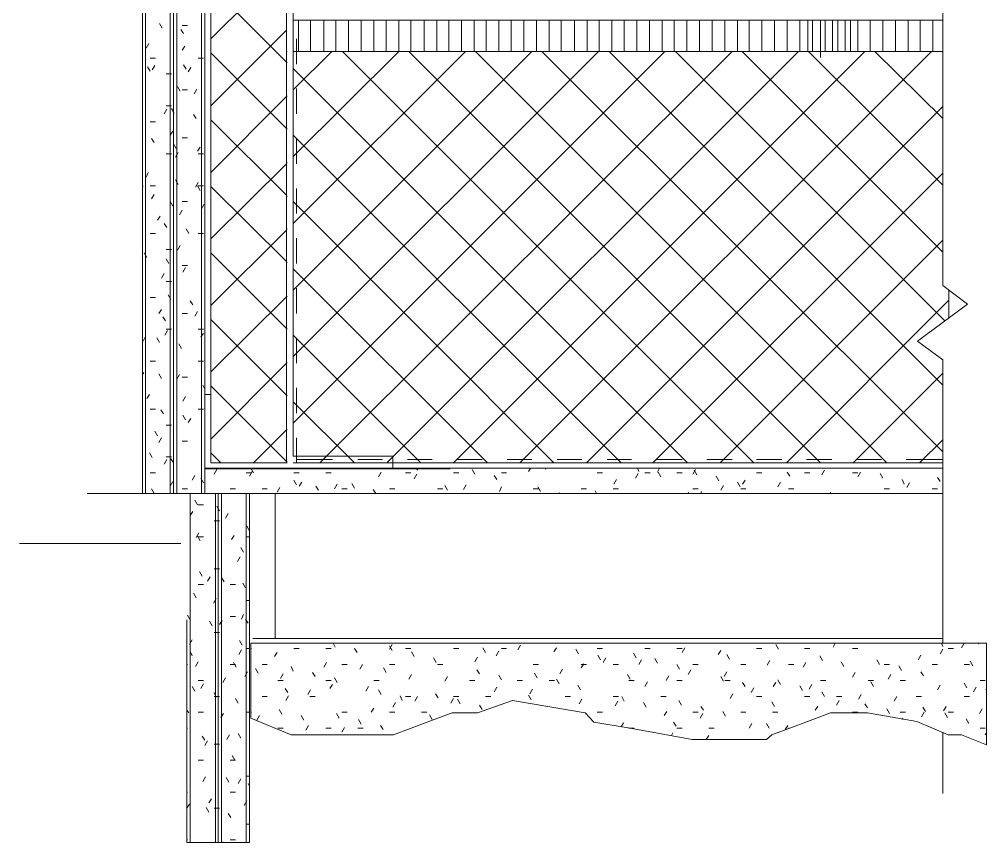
# Model space of a CAD drawing. Header units: inches. Extents: x -293 to 39679, y -468 to 488.
# Drawn here: x 75.97 to 95.82, y 335.2 to 352.09 of the extents above; entities that cross this region are included whole.
import ezdxf

# ---------------------------------------------------------------- set-up
doc = ezdxf.new("R2010")
doc.units = ezdxf.units.IN
doc.header["$MEASUREMENT"] = 0
doc.layers.add('NSE-By_Others', color=252, linetype='Continuous', lineweight=0)

msp = doc.modelspace()

# ---------------------------------------------------------------- linework, layer by layer
at = {"layer": 'NSE-By_Others'}
for points in [[(78.49378, 358.84351), (78.49378, 342.3639)], [(78.56199, 342.3639), (78.56199, 358.84351)], [(79.06674, 342.3639), (79.06674, 358.85716)], [(79.13495, 342.3639), (79.13495, 358.85716)], [(79.13495, 358.85716), (79.13495, 342.3639)], [(79.20316, 342.3639), (79.20316, 358.85716)], [(79.70792, 342.3639), (79.70792, 358.85716)], [(79.77613, 342.3639), (79.77613, 358.85716)], [(79.89891, 358.73438), (79.89891, 342.99144)], [(79.89891, 342.99144), (79.89891, 358.73438)], [(79.89891, 358.73438), (79.89891, 342.99144)], [(81.4541, 342.99144), (81.4541, 358.73438)], [(81.59052, 343.12786), (81.59052, 358.85716)], [(94.91882, 354.7509), (94.91882, 346.63387)], [(79.89891, 351.69507), (81.4541, 353.23663)], [(81.4541, 351.2176), (79.89891, 352.7728)], [(78.90304, 351.91335), (78.84847, 352.00884)], [(79.3123, 351.96791), (79.42144, 351.96791)], [(94.91882, 352.07705), (81.59052, 352.07705)], [(81.59052, 352.07705), (81.59052, 351.3131)], [(81.69966, 351.43587), (81.69966, 352.07705)], [(81.94522, 351.43587), (81.94522, 352.07705)], [(82.21806, 351.43587), (82.21806, 352.07705)], [(82.46362, 351.43587), (82.46362, 352.07705)], [(82.72282, 351.43587), (82.72282, 352.07705)], [(82.98201, 351.43587), (82.98201, 352.07705)], [(83.24121, 351.43587), (83.24121, 352.07705)], [(83.50041, 351.43587), (83.50041, 352.07705)], [(83.75961, 351.43587), (83.75961, 352.07705)], [(84.00517, 351.43587), (84.00517, 352.07705)], [(84.27801, 351.43587), (84.27801, 352.07705)], [(84.53721, 351.43587), (84.53721, 352.07705)], [(84.78277, 351.43587), (84.78277, 352.07705)], [(85.04197, 351.43587), (85.04197, 352.07705)], [(85.30116, 351.43587), (85.30116, 352.07705)], [(85.54672, 351.43587), (85.54672, 352.07705)], [(85.80592, 351.43587), (85.80592, 352.07705)], [(86.06512, 351.43587), (86.06512, 352.07705)], [(86.32432, 351.43587), (86.32432, 352.07705)], [(86.58352, 351.43587), (86.58352, 352.07705)], [(86.84272, 351.43587), (86.84272, 352.07705)], [(87.08828, 351.43587), (87.08828, 352.07705)], [(87.36112, 351.43587), (87.36112, 352.07705)], [(87.62032, 351.43587), (87.62032, 352.07705)], [(87.86587, 351.43587), (87.86587, 352.07705)], [(88.12507, 351.43587), (88.12507, 352.07705)], [(88.38427, 351.43587), (88.38427, 352.07705)], [(88.64347, 351.43587), (88.64347, 352.07705)], [(88.90267, 351.43587), (88.90267, 352.07705)], [(89.16187, 351.43587), (89.16187, 352.07705)], [(89.40743, 351.43587), (89.40743, 352.07705)], [(89.66662, 351.43587), (89.66662, 352.07705)], [(89.92582, 351.43587), (89.92582, 352.07705)], [(90.18502, 351.43587), (90.18502, 352.07705)], [(90.44422, 351.43587), (90.44422, 352.07705)], [(90.70342, 351.43587), (90.70342, 352.07705)], [(90.94898, 351.43587), (90.94898, 352.07705)], [(91.20818, 351.43587), (91.20818, 352.07705)], [(91.46738, 351.43587), (91.46738, 352.07705)], [(91.72658, 351.43587), (91.72658, 352.07705)], [(91.98578, 351.43587), (91.98578, 352.07705)], [(92.14948, 351.43587), (92.14948, 352.07705)], [(92.24497, 351.43587), (92.24497, 352.07705)], [(92.40868, 351.3131), (92.40868, 352.07705)], [(92.50417, 351.43587), (92.50417, 352.07705)], [(92.65424, 351.43587), (92.65424, 352.07705)], [(92.76337, 351.43587), (92.76337, 352.07705)], [(92.91344, 351.43587), (92.91344, 352.07705)], [(93.02257, 351.43587), (93.02257, 352.07705)], [(93.17263, 351.43587), (93.17263, 352.07705)], [(93.43183, 351.43587), (93.43183, 352.07705)], [(93.69103, 351.43587), (93.69103, 352.07705)], [(93.95023, 351.43587), (93.95023, 352.07705)], [(94.20943, 351.43587), (94.20943, 352.07705)], [(94.45499, 351.43587), (94.45499, 352.07705)], [(94.71419, 351.43587), (94.71419, 352.07705)], [(79.33958, 351.80421), (79.28502, 351.88606)], [(79.89891, 350.31723), (81.4541, 351.87242)], [(78.6302, 351.59958), (78.57563, 351.50408)], [(79.36687, 351.54501), (79.3123, 351.46316)], [(81.65873, 351.17668), (81.65873, 351.69507)], [(81.4541, 349.8534), (79.89891, 351.40859)], [(81.46775, 351.43587), (81.4541, 351.43587)], [(81.59052, 350.64463), (82.38176, 351.43587)], [(81.59052, 349.28043), (83.75961, 351.43587)], [(81.59052, 347.90258), (85.12382, 351.43587)], [(81.59052, 346.53837), (86.48802, 351.43587)], [(81.59052, 345.17417), (87.85223, 351.43587)], [(81.59052, 343.80996), (89.21644, 351.43587)], [(94.91882, 351.43587), (81.59052, 351.43587)], [(92.39504, 351.43587), (81.59052, 351.43587)], [(82.13621, 342.99144), (90.59429, 351.43587)], [(91.04447, 342.99144), (82.60004, 351.43587)], [(83.51405, 342.99144), (91.95849, 351.43587)], [(92.40868, 342.99144), (83.96424, 351.43587)], [(84.87826, 342.99144), (93.3227, 351.43587)], [(93.77289, 342.99144), (85.32845, 351.43587)], [(86.24247, 342.99144), (94.6869, 351.43587)], [(94.91882, 343.22335), (86.69266, 351.43587)], [(94.91882, 344.58756), (88.0705, 351.43587)], [(94.95975, 345.91084), (89.43471, 351.43587)], [(94.91882, 347.31597), (90.79892, 351.43587)], [(94.91882, 348.69382), (92.16312, 351.43587)], [(94.91882, 350.05803), (93.52733, 351.43587)], [(94.91882, 351.42223), (94.90518, 351.43587)], [(78.65748, 351.29945), (78.76662, 351.29945)], [(78.75298, 351.14939), (78.69841, 351.0539)], [(79.39415, 351.06754), (79.33958, 351.16303)], [(79.63971, 351.29945), (79.74885, 351.29945)], [(81.46775, 351.20396), (81.4541, 351.2176)], [(78.65748, 351.02661), (78.60291, 351.12211)], [(78.98489, 350.97204), (79.09403, 350.97204)], [(79.48965, 351.10846), (79.43508, 351.01297)], [(89.68027, 342.99144), (81.59052, 351.08118)], [(79.27137, 350.61735), (79.21681, 350.71285)], [(79.3123, 350.64463), (79.42144, 350.64463)], [(79.61242, 350.65828), (79.55786, 350.56278)], [(81.65873, 350.15352), (81.65873, 350.67192)], [(79.89891, 348.95302), (81.4541, 350.50821)], [(81.4541, 350.50821), (81.46775, 350.52186)], [(78.99853, 350.24902), (78.94396, 350.15352)], [(78.98489, 350.31723), (79.09403, 350.31723)], [(79.13495, 350.19445), (79.09403, 350.26266)], [(79.14859, 350.16716), (79.13495, 350.19445)], [(87.60667, 342.99144), (94.91882, 350.30358)], [(78.65748, 349.98982), (78.76662, 349.98982)], [(79.59878, 350.05803), (79.54421, 350.13988)], [(81.4541, 348.48919), (79.89891, 350.03074)], [(79.12131, 349.79883), (79.06674, 349.71697)], [(81.46775, 349.83975), (81.4541, 349.8534)], [(78.73933, 349.56691), (78.68476, 349.64876)], [(79.3123, 349.66241), (79.42144, 349.66241)], [(88.31606, 342.99144), (81.59052, 349.71697)], [(81.65873, 349.13037), (81.65873, 349.64876)], [(79.18952, 349.44413), (79.13495, 349.53963)], [(79.23045, 349.36228), (79.17588, 349.26679)], [(79.68064, 349.47142), (79.62607, 349.38957)], [(78.98489, 349.335), (79.09403, 349.335)], [(79.63971, 349.335), (79.74885, 349.335)], [(81.4541, 349.13037), (81.46775, 349.15765)], [(78.61655, 348.95302), (78.57563, 348.85752)], [(79.89891, 347.58881), (81.4541, 349.13037)], [(79.23045, 348.70746), (79.17588, 348.80296)], [(88.97088, 342.99144), (94.91882, 348.93938)], [(78.50742, 348.66654), (78.49378, 348.68018)], [(78.65748, 348.68018), (78.76662, 348.68018)], [(79.63971, 348.74839), (79.58514, 348.65289)], [(79.68064, 348.58468), (79.62607, 348.68018)], [(79.63971, 348.68018), (79.74885, 348.68018)], [(81.4541, 347.12498), (79.89891, 348.66654)], [(81.65873, 348.10721), (81.65873, 348.62561)], [(78.73933, 348.50283), (78.68476, 348.40734)], [(81.46775, 348.4619), (81.4541, 348.48919)], [(79.12131, 348.25727), (79.06674, 348.35277)], [(79.3123, 348.17542), (79.25773, 348.07993)], [(79.3123, 348.35277), (79.42144, 348.35277)], [(79.76249, 348.2982), (79.70792, 348.20271)], [(86.93821, 342.99144), (81.59052, 348.35277)], [(78.86211, 348.05264), (78.80754, 347.97079)], [(78.99853, 347.82073), (78.94396, 347.90258)], [(79.44872, 347.69795), (79.39415, 347.79344)], [(79.89891, 346.22461), (81.4541, 347.76616)], [(81.4541, 347.76616), (81.46775, 347.79344)], [(78.65748, 347.69795), (78.76662, 347.69795)], [(79.63971, 347.69795), (79.74885, 347.69795)], [(81.65873, 347.08406), (81.65873, 347.60245)], [(90.34873, 342.99144), (94.91882, 347.56153)], [(78.98489, 347.37054), (79.09403, 347.37054)], [(79.27137, 347.45239), (79.21681, 347.3569)], [(78.58927, 347.20684), (78.5347, 347.30233)], [(79.03946, 347.08406), (78.98489, 347.17955)], [(81.4541, 345.74713), (79.89891, 347.30233)], [(79.3123, 347.04313), (79.42144, 347.04313)], [(79.38051, 347.0022), (79.32594, 346.90671)], [(81.46775, 347.0977), (81.4541, 347.12498)], [(85.57401, 342.99144), (81.59052, 346.97492)], [(78.94396, 346.87943), (78.8894, 346.78393)], [(78.98489, 346.71572), (79.09403, 346.71572)], [(81.65873, 346.0609), (81.65873, 346.5793)], [(94.91882, 346.63387), (95.42358, 346.25189)], [(78.65748, 346.38831), (78.76662, 346.38831)], [(79.08038, 346.34739), (79.02582, 346.44288)], [(79.89891, 344.8604), (81.4541, 346.40195)], [(81.4541, 346.40195), (81.46775, 346.4156)], [(95.0416, 345.96541), (95.0416, 346.53837)], [(79.53057, 346.23825), (79.476, 346.3201)], [(91.71293, 342.99144), (95.0416, 346.33374)], [(95.42358, 346.25189), (94.40042, 345.48794)], [(78.8894, 346.14275), (78.83483, 346.0609)], [(78.97125, 345.91084), (78.91668, 345.99269)], [(79.3123, 346.0609), (79.42144, 346.0609)], [(79.62607, 346.10183), (79.5715, 346.00633)], [(81.4541, 344.38293), (79.89891, 345.93812)], [(78.56199, 345.58343), (78.50742, 345.48794)], [(79.01217, 345.70621), (78.95761, 345.61071)], [(78.98489, 345.73349), (79.09403, 345.73349)], [(79.63971, 345.73349), (79.74885, 345.73349)], [(79.74885, 345.65164), (79.69428, 345.56979)], [(81.46775, 345.73349), (81.4541, 345.74713)], [(84.2098, 342.99144), (81.59052, 345.61071)], [(78.84847, 345.46065), (78.7939, 345.55615)], [(79.29866, 345.33787), (79.24409, 345.43337)], [(81.65873, 345.03775), (81.65873, 345.55615)], [(94.40042, 345.48794), (94.91882, 345.10596)], [(78.65748, 345.07867), (78.76662, 345.07867)], [(79.63971, 345.07867), (79.74885, 345.07867)], [(79.89891, 343.48255), (81.4541, 345.03775)], [(81.4541, 345.03775), (81.46775, 345.05139)], [(94.91882, 345.10596), (94.91882, 339.29444)], [(78.52106, 344.84676), (78.49378, 344.80583)], [(78.8894, 344.72398), (78.83483, 344.81947)], [(79.25773, 344.80583), (79.20316, 344.71034)], [(93.07714, 342.99144), (94.91882, 344.83312)], [(79.3123, 344.75126), (79.42144, 344.75126)], [(79.77613, 344.50571), (79.7352, 344.58756)], [(78.64384, 344.39657), (78.58927, 344.31472)], [(79.89891, 344.39657), (79.77613, 344.39657)], [(81.4541, 343.01872), (79.89891, 344.57392)], [(79.89891, 342.99144), (79.89891, 344.39657)], [(81.65873, 344.01459), (81.65873, 344.53299)], [(79.38051, 344.35564), (79.32594, 344.26015)], [(81.46775, 344.36929), (81.4541, 344.38293)], [(82.84559, 342.99144), (81.59052, 344.24651)], [(78.65748, 344.09644), (78.76662, 344.09644)], [(78.93032, 344.00095), (78.87575, 344.0828)], [(79.63971, 344.09644), (79.74885, 344.09644)], [(79.38051, 343.87817), (79.32594, 343.97367)], [(79.48965, 343.90546), (79.43508, 343.8236)], [(79.77613, 343.85089), (79.77613, 343.85089)], [(78.80754, 343.55076), (78.75298, 343.64626)], [(78.98489, 343.76904), (79.09403, 343.76904)], [(80.772, 342.99144), (81.4541, 343.67354)], [(81.4541, 343.67354), (81.46775, 343.68718)], [(78.8894, 343.50984), (78.83483, 343.41434)], [(79.3123, 343.44163), (79.42144, 343.44163)], [(81.65873, 342.99144), (81.65873, 343.50984)], [(94.44135, 342.99144), (94.91882, 343.46891)], [(78.69841, 343.10057), (78.64384, 343.19607)], [(80.10354, 342.99144), (79.89891, 343.19607)], [(78.99853, 343.05965), (78.94396, 342.96415)], [(78.98489, 343.11422), (79.09403, 343.11422)], [(79.13495, 342.99144), (79.08038, 343.07329)], [(81.46775, 343.00508), (81.4541, 343.01872)], [(83.63683, 343.12786), (81.59052, 343.12786)], [(81.65873, 343.05965), (82.39541, 343.05965)], [(82.9138, 343.05965), (83.41856, 343.05965)], [(83.63683, 342.99144), (83.63683, 343.12786)], [(83.93696, 343.05965), (84.44172, 343.05965)], [(84.96011, 343.05965), (85.46487, 343.05965)], [(85.98327, 343.05965), (86.48802, 343.05965)], [(87.00642, 343.05965), (87.51118, 343.05965)], [(88.02958, 343.05965), (88.53433, 343.05965)], [(89.05273, 343.05965), (89.57113, 343.05965)], [(90.07589, 343.05965), (90.59429, 343.05965)], [(91.09904, 343.05965), (91.61744, 343.05965)], [(92.1222, 343.05965), (92.64059, 343.05965)], [(93.14535, 343.05965), (93.66375, 343.05965)], [(94.16851, 343.05965), (94.91882, 343.05965)], [(79.13495, 342.9778), (79.13495, 342.99144)], [(94.91882, 342.8823), (79.77613, 342.8823)], [(79.77613, 342.86866), (83.63683, 342.86866)], [(79.89891, 342.99144), (81.4541, 342.99144)], [(81.4541, 342.99144), (79.89891, 342.99144)], [(79.89891, 342.99144), (81.07213, 342.99144)], [(81.46775, 342.99144), (79.89891, 342.99144)], [(80.02169, 342.85502), (79.96712, 342.75952)], [(80.74472, 342.81409), (80.69015, 342.7186)], [(80.772, 342.78681), (80.71743, 342.8823)], [(81.07213, 342.99144), (81.46775, 342.99144)], [(81.59052, 342.99144), (83.63683, 342.99144)], [(83.63683, 342.99144), (81.59052, 342.99144)], [(83.39128, 342.80045), (83.33671, 342.70495)], [(83.63683, 342.99144), (94.91882, 342.99144)], [(83.63683, 342.86866), (83.63683, 342.99144)], [(83.63683, 342.99144), (84.81005, 342.99144)], [(83.63683, 342.86866), (84.81005, 342.86866)], [(84.14159, 342.84138), (84.11431, 342.8823)], [(85.31481, 342.75952), (85.26024, 342.85502)], [(86.46074, 342.8823), (86.41981, 342.81409)], [(86.77451, 342.85502), (86.76087, 342.8823)], [(88.6844, 342.81409), (88.65711, 342.8823)], [(89.1073, 342.8823), (89.06637, 342.80045)], [(89.13458, 342.70495), (89.08002, 342.80045)], [(89.84397, 342.85502), (89.7894, 342.75952)], [(89.87126, 342.74588), (89.81669, 342.84138)], [(91.78114, 342.7186), (91.72658, 342.80045)], [(92.49053, 342.84138), (92.43596, 342.74588)], [(93.2272, 342.80045), (93.17263, 342.70495)], [(78.65748, 342.78681), (78.76662, 342.78681)], [(79.12131, 342.60946), (79.06674, 342.51397)], [(79.5715, 342.73224), (79.51693, 342.63674)], [(79.74885, 342.58218), (79.69428, 342.67767)], [(80.62194, 342.78681), (80.73107, 342.78681)], [(81.60417, 342.78681), (81.7133, 342.78681)], [(81.65873, 342.54125), (81.60417, 342.63674)], [(82.25899, 342.78681), (82.36812, 342.78681)], [(83.89603, 342.78681), (84.00517, 342.78681)], [(84.12795, 342.75952), (84.07338, 342.66403)], [(84.87826, 342.78681), (84.9874, 342.78681)], [(85.765, 342.65039), (85.71043, 342.73224)], [(85.86049, 342.78681), (85.96963, 342.78681)], [(87.82495, 342.78681), (87.93408, 342.78681)], [(88.22057, 342.65039), (88.166, 342.55489)], [(88.67075, 342.77316), (88.61619, 342.67767)], [(88.80717, 342.78681), (88.91631, 342.78681)], [(89.46199, 342.78681), (89.57113, 342.78681)], [(90.32144, 342.6231), (90.26688, 342.7186)], [(90.86713, 342.63674), (90.81256, 342.55489)], [(91.09904, 342.78681), (91.20818, 342.78681)], [(92.08127, 342.78681), (92.19041, 342.78681)], [(93.0635, 342.78681), (93.17263, 342.78681)], [(93.69103, 342.67767), (93.63647, 342.77316)], [(94.12758, 342.55489), (94.08665, 342.65039)], [(94.86425, 342.60946), (94.80968, 342.69131)], [(78.73933, 342.3639), (78.68476, 342.4594)], [(79.3123, 342.4594), (79.42144, 342.4594)], [(80.29453, 342.4594), (80.40366, 342.4594)], [(80.94935, 342.4594), (81.05848, 342.4594)], [(81.31768, 342.48668), (81.26311, 342.39119)], [(81.76787, 342.59582), (81.7133, 342.51397)], [(82.10892, 342.43211), (82.05435, 342.51397)], [(82.4909, 342.55489), (82.43633, 342.4594)], [(82.58639, 342.4594), (82.69553, 342.4594)], [(82.84559, 342.47304), (82.79103, 342.56853)], [(83.28214, 342.3639), (83.22757, 342.44576)], [(83.56862, 342.4594), (83.67776, 342.4594)], [(84.55085, 342.4594), (84.65999, 342.4594)], [(84.75548, 342.43211), (84.70091, 342.52761)], [(85.13746, 342.54125), (85.08289, 342.44576)], [(85.86049, 342.50032), (85.81956, 342.40483)], [(86.51531, 342.4594), (86.62445, 342.4594)], [(86.66537, 342.40483), (86.6108, 342.50032)], [(87.49754, 342.4594), (87.60667, 342.4594)], [(87.8113, 342.3639), (87.78402, 342.41847)], [(88.15236, 342.4594), (88.26149, 342.4594)], [(89.7894, 342.4594), (89.89854, 342.4594)], [(89.96675, 342.40483), (89.95311, 342.3639)], [(90.41694, 342.52761), (90.36237, 342.43211)], [(90.75799, 342.50032), (90.70342, 342.59582)], [(90.77163, 342.4594), (90.88077, 342.4594)], [(91.59016, 342.59582), (91.53559, 342.50032)], [(91.75386, 342.4594), (91.863, 342.4594)], [(93.71832, 342.4594), (93.82745, 342.4594)], [(94.23672, 342.58218), (94.18215, 342.48668)], [(94.70055, 342.4594), (94.80968, 342.4594)], [(77.36148, 342.3639), (78.49378, 342.3639)], [(78.49378, 342.3639), (79.13495, 342.3639)], [(79.13495, 342.3639), (79.77613, 342.3639)], [(79.476, 335.20182), (79.476, 342.3639)], [(79.62607, 342.13199), (79.5715, 342.22748)], [(79.77613, 342.3639), (94.91882, 342.3639)], [(79.77613, 342.3639), (94.91882, 342.3639)], [(80.04897, 342.3639), (79.77613, 342.3639)], [(79.9944, 335.20182), (79.9944, 342.3639)], [(80.04897, 335.20182), (80.04897, 342.3639)], [(80.69015, 342.3639), (80.04897, 342.3639)], [(80.04897, 342.3639), (80.04897, 335.20182)], [(80.11718, 335.20182), (80.11718, 342.3639)], [(80.62194, 335.20182), (80.62194, 342.3639)], [(80.69015, 335.20182), (80.69015, 342.3639)], [(81.22219, 342.3639), (81.22219, 339.38993)], [(87.06099, 342.3639), (87.04735, 342.37755)], [(89.70755, 342.3639), (89.69391, 342.39119)], [(92.61331, 342.39119), (92.59967, 342.3639)], [(79.63971, 342.13199), (79.74885, 342.13199)], [(80.04897, 342.05014), (80.02169, 342.1047)], [(80.07626, 342.00921), (80.04897, 342.05014)], [(79.53057, 341.99557), (79.476, 341.91372)], [(79.96712, 341.80458), (80.04897, 341.80458)], [(80.04897, 341.80458), (80.07626, 341.80458)], [(80.2536, 341.95464), (80.19903, 341.85915)], [(80.69015, 341.59995), (80.63558, 341.69544)], [(79.65335, 341.55902), (79.59878, 341.46353)], [(79.68064, 341.39532), (79.62607, 341.49081)], [(79.63971, 341.47717), (79.74885, 341.47717)], [(80.37638, 341.50445), (80.32181, 341.4226)], [(80.62194, 341.47717), (80.69015, 341.47717)], [(75.96999, 341.34075), (79.28502, 341.34075)], [(80.56737, 341.1634), (80.5128, 341.2589)], [(80.49916, 341.06791), (80.44459, 340.97241)], [(79.96712, 340.82235), (80.04897, 340.82235)], [(80.04897, 340.82235), (80.07626, 340.82235)], [(79.72156, 340.67229), (79.66699, 340.76778)], [(79.88527, 340.65865), (79.8307, 340.56315)], [(80.17175, 340.54951), (80.11718, 340.645)], [(79.63971, 340.49494), (79.74885, 340.49494)], [(80.29453, 340.49494), (80.40366, 340.49494)], [(80.6083, 340.42673), (80.55373, 340.52222)], [(79.59878, 340.2221), (79.54421, 340.31759)], [(80.00804, 340.20846), (79.95348, 340.11296)], [(80.62194, 340.16753), (80.69015, 340.16753)], [(79.476, 339.77191), (79.42144, 339.86741)], [(80.29453, 339.84012), (80.40366, 339.84012)], [(80.56737, 339.88105), (80.52644, 339.78555)], [(79.40779, 339.77191), (79.40779, 335.20182)], [(79.92619, 339.64913), (79.87162, 339.74463)], [(80.13082, 339.75827), (80.07626, 339.67642)], [(80.66286, 339.7037), (80.6083, 339.78555)], [(79.96712, 339.51271), (80.04897, 339.51271)], [(80.04897, 339.51271), (80.07626, 339.51271)], [(79.51693, 339.36265), (79.46236, 339.26715)], [(80.54009, 339.25351), (80.48552, 339.34901)], [(80.71743, 339.29444), (80.71743, 337.75289)], [(95.81919, 339.29444), (80.71743, 339.29444)], [(94.91882, 339.38993), (80.75836, 339.38993)], [(94.91882, 339.29444), (80.75836, 339.29444)], [(82.44997, 339.21259), (82.40905, 339.29444)], [(83.62319, 339.26715), (83.56862, 339.17166)], [(83.62319, 339.14438), (83.56862, 339.23987)], [(84.01881, 339.29444), (84.00517, 339.29444)], [(86.25611, 339.25351), (86.20154, 339.15802)], [(91.54923, 339.17166), (91.49466, 339.26715)], [(92.7088, 339.29444), (92.66788, 339.21259)], [(94.91882, 339.22623), (94.89153, 339.29444)], [(95.35536, 339.29444), (95.3008, 339.19894)], [(95.65549, 339.2808), (95.64185, 339.29444)], [(95.81919, 337.2072), (95.81919, 339.29444)], [(79.51693, 339.03524), (79.476, 339.13073)], [(80.52644, 339.15802), (80.47187, 339.06252)], [(80.62194, 339.1853), (80.69015, 339.1853)], [(80.71743, 339.1853), (80.73107, 339.1853)], [(81.26311, 339.10345), (81.20855, 339.0216)], [(81.60417, 339.1853), (81.7133, 339.1853)], [(82.25899, 339.1853), (82.36812, 339.1853)], [(82.90016, 339.10345), (82.84559, 339.1853)], [(83.89603, 339.1853), (84.00517, 339.1853)], [(84.07338, 339.0216), (84.01881, 339.11709)], [(84.87826, 339.1853), (84.9874, 339.1853)], [(85.53308, 339.10345), (85.47851, 339.19894)], [(85.80592, 339.13073), (85.75135, 339.03524)], [(85.86049, 339.1853), (85.96963, 339.1853)], [(86.99278, 339.19894), (86.93821, 339.11709)], [(87.44297, 339.07617), (87.3884, 339.17166)], [(87.82495, 339.1853), (87.93408, 339.1853)], [(87.89316, 338.95339), (87.83859, 339.04888)], [(88.62983, 338.99431), (88.57526, 339.08981)], [(88.80717, 339.1853), (88.91631, 339.1853)], [(89.46199, 339.1853), (89.57113, 339.1853)], [(89.6257, 339.19894), (89.57113, 339.10345)], [(90.36237, 339.14438), (90.3078, 339.06252)], [(90.53972, 338.96703), (90.48515, 339.06252)], [(91.09904, 339.1853), (91.20818, 339.1853)], [(92.08127, 339.1853), (92.19041, 339.1853)], [(92.44961, 338.93975), (92.39504, 339.03524)], [(93.0635, 339.1853), (93.17263, 339.1853)], [(94.46863, 339.04888), (94.41406, 338.95339)], [(94.91882, 339.17166), (94.86425, 339.07617)], [(95.02796, 339.1853), (95.13709, 339.1853)], [(79.40779, 338.85789), (79.42144, 338.85789)], [(79.63971, 338.91246), (79.58514, 338.81697)], [(80.29453, 338.85789), (80.40366, 338.85789)], [(80.41731, 338.80332), (80.36274, 338.89882)], [(80.94935, 338.85789), (81.05848, 338.85789)], [(82.27263, 338.89882), (82.21806, 338.80332)], [(82.58639, 338.85789), (82.69553, 338.85789)], [(83.0093, 338.85789), (82.95473, 338.7624)], [(83.56862, 338.85789), (83.67776, 338.85789)], [(84.52357, 338.89882), (84.469, 338.99431)], [(84.55085, 338.85789), (84.65999, 338.85789)], [(85.36938, 339.00796), (85.31481, 338.91246)], [(86.51531, 338.85789), (86.62445, 338.85789)], [(87.55211, 338.87154), (87.49754, 338.78968)], [(87.49754, 338.85789), (87.60667, 338.85789)], [(88.00229, 338.99431), (87.94773, 338.89882)], [(88.15236, 338.85789), (88.26149, 338.85789)], [(88.73896, 338.95339), (88.6844, 338.85789)], [(89.06637, 338.88518), (89.01181, 338.98067)], [(89.51656, 338.7624), (89.46199, 338.85789)], [(89.7894, 338.85789), (89.89854, 338.85789)], [(90.77163, 338.85789), (90.88077, 338.85789)], [(91.37188, 338.93975), (91.31731, 338.84425)], [(91.75386, 338.85789), (91.863, 338.85789)], [(92.10855, 338.89882), (92.05399, 338.80332)], [(92.88615, 338.81697), (92.83158, 338.91246)], [(93.62282, 338.85789), (93.56825, 338.95339)], [(93.71832, 338.85789), (93.82745, 338.85789)], [(94.07301, 338.73511), (94.01844, 338.83061)], [(94.70055, 338.85789), (94.80968, 338.85789)], [(95.35536, 338.85789), (95.4645, 338.85789)], [(95.53271, 338.83061), (95.47814, 338.9261)], [(80.64922, 338.70783), (80.59465, 338.61234)], [(80.86749, 338.68055), (80.81293, 338.77604)], [(81.38589, 338.6669), (81.33132, 338.57141)], [(81.59052, 338.72147), (81.5496, 338.81697)], [(82.04071, 338.61234), (81.98614, 338.69419)], [(83.50041, 338.69419), (83.44584, 338.78968)], [(84.01881, 338.65326), (83.96424, 338.55777)], [(85.4103, 338.6669), (85.35573, 338.74876)], [(85.86049, 338.54413), (85.80592, 338.63962)], [(86.59716, 338.58505), (86.54259, 338.68055)], [(87.11556, 338.7624), (87.06099, 338.6669)], [(88.50705, 338.55777), (88.45248, 338.65326)], [(89.74848, 338.74876), (89.69391, 338.65326)], [(90.48515, 338.70783), (90.43058, 338.61234)], [(93.11807, 338.69419), (93.0635, 338.59869)], [(93.85474, 338.65326), (93.80017, 338.55777)], [(94.5232, 338.62598), (94.46863, 338.70783)], [(79.63971, 338.53048), (79.74885, 338.53048)], [(79.74885, 338.46227), (79.69428, 338.36678)], [(80.19903, 338.58505), (80.14447, 338.48956)], [(81.27676, 338.53048), (81.38589, 338.53048)], [(82.25899, 338.53048), (82.36812, 338.53048)], [(82.39541, 338.44863), (82.34084, 338.36678)], [(82.4909, 338.48956), (82.43633, 338.58505)], [(83.24121, 338.53048), (83.35035, 338.53048)], [(84.75548, 338.61234), (84.70091, 338.51684)], [(85.20567, 338.53048), (85.31481, 338.53048)], [(86.1879, 338.53048), (86.29704, 338.53048)], [(86.84272, 338.53048), (86.95185, 338.53048)], [(87.04735, 338.46227), (86.99278, 338.55777)], [(87.48389, 338.33949), (87.42933, 338.43499)], [(88.47977, 338.53048), (88.5889, 338.53048)], [(88.86174, 338.5032), (88.80717, 338.4077)], [(89.29829, 338.62598), (89.24372, 338.53048)], [(89.46199, 338.53048), (89.57113, 338.53048)], [(90.41694, 338.51684), (90.36237, 338.61234)], [(90.44422, 338.53048), (90.55336, 338.53048)], [(90.86713, 338.4077), (90.81256, 338.48956)], [(91.49466, 338.48956), (91.44009, 338.4077)], [(91.59016, 338.44863), (91.53559, 338.54413)], [(92.23133, 338.44863), (92.17676, 338.35314)], [(92.40868, 338.53048), (92.51782, 338.53048)], [(93.39091, 338.53048), (93.50004, 338.53048)], [(93.50004, 338.4077), (93.44548, 338.5032)], [(94.04573, 338.53048), (94.15486, 338.53048)], [(94.86425, 338.43499), (94.80968, 338.33949)], [(95.40993, 338.38042), (95.35536, 338.47592)], [(95.68277, 338.53048), (95.79191, 338.53048)], [(79.5715, 338.31221), (79.51693, 338.4077)], [(80.00804, 338.18943), (79.96712, 338.28493)], [(81.48139, 338.28493), (81.42682, 338.36678)], [(81.94522, 338.33949), (81.89065, 338.244)], [(83.13208, 338.4077), (83.07751, 338.31221)], [(83.39128, 338.244), (83.33671, 338.33949)], [(84.56449, 338.17579), (84.50993, 338.25764)], [(85.765, 338.39406), (85.71043, 338.29857)], [(86.50167, 338.35314), (86.4471, 338.25764)], [(90.60793, 338.25764), (90.55336, 338.16215)], [(91.04447, 338.38042), (90.9899, 338.28493)], [(92.04034, 338.32585), (91.98578, 338.42135)], [(92.49053, 338.20307), (92.43596, 338.29857)], [(93.24085, 338.244), (93.18628, 338.14851)], [(95.60092, 338.39406), (95.54635, 338.29857)], [(95.81919, 338.33949), (95.80555, 338.35314)], [(79.96712, 338.20307), (80.04897, 338.20307)], [(80.04897, 338.20307), (80.07626, 338.20307)], [(80.45823, 338.06665), (80.40366, 338.16215)], [(80.94935, 338.20307), (81.05848, 338.20307)], [(81.49503, 338.21672), (81.44046, 338.12122)], [(81.93158, 338.20307), (82.04071, 338.20307)], [(83.6914, 338.0803), (83.63683, 337.9848)], [(83.82782, 338.12122), (83.7869, 338.21672)], [(83.89603, 338.20307), (84.00517, 338.20307)], [(84.14159, 338.20307), (84.08702, 338.10758)], [(84.87826, 338.16215), (84.82369, 338.06665)], [(84.87826, 338.20307), (84.9874, 338.20307)], [(85.01468, 338.05301), (84.96011, 338.14851)], [(85.36938, 337.86202), (86.0924, 338.12122)], [(85.53308, 338.20307), (85.64222, 338.20307)], [(86.0924, 338.12122), (87.57939, 337.86202)], [(86.47438, 338.13486), (86.41981, 338.23036)], [(87.17013, 338.20307), (87.27926, 338.20307)], [(87.51118, 338.14851), (87.45661, 338.05301)], [(88.15236, 338.20307), (88.26149, 338.20307)], [(88.24785, 338.10758), (88.19328, 338.01209)], [(88.38427, 338.10758), (88.3297, 338.20307)], [(88.83446, 337.9848), (88.77989, 338.0803)], [(89.13458, 338.20307), (89.24372, 338.20307)], [(89.55749, 338.02573), (89.50292, 338.12122)], [(91.09904, 338.20307), (91.20818, 338.20307)], [(91.46738, 337.99844), (91.41281, 338.09394)], [(92.08127, 338.20307), (92.19041, 338.20307)], [(92.73609, 338.20307), (92.84523, 338.20307)], [(92.79066, 338.12122), (92.73609, 338.02573)], [(93.37727, 337.97116), (93.3227, 338.05301)], [(93.97752, 338.20307), (93.92295, 338.10758)], [(94.37314, 338.20307), (94.48227, 338.20307)], [(95.35536, 338.20307), (95.4645, 338.20307)], [(79.44872, 337.86202), (79.40779, 337.91659)], [(79.63971, 337.87566), (79.74885, 337.87566)], [(80.15811, 337.84838), (80.10354, 337.76653)], [(80.62194, 337.87566), (80.69015, 337.87566)], [(80.71743, 337.87566), (80.73107, 337.87566)], [(81.35861, 337.83474), (81.30404, 337.93023)], [(82.53183, 337.75289), (82.47726, 337.84838)], [(82.58639, 337.87566), (82.69553, 337.87566)], [(83.24121, 337.95752), (83.18665, 337.87566)], [(83.56862, 337.87566), (83.67776, 337.87566)], [(84.22344, 337.87566), (84.33258, 337.87566)], [(84.3735, 337.68468), (84.85098, 337.86202)], [(84.85098, 337.86202), (85.36938, 337.86202)], [(85.46487, 337.93023), (85.4103, 338.02573)], [(87.57939, 337.86202), (87.75674, 337.67103)], [(87.82495, 337.87566), (87.93408, 337.87566)], [(89.25736, 337.88931), (89.20279, 337.80745)], [(89.7894, 337.87566), (89.89854, 337.87566)], [(89.99403, 337.84838), (89.93947, 337.75289)], [(90.00768, 337.91659), (89.95311, 337.99844)], [(90.45786, 337.79381), (90.4033, 337.88931)], [(90.77163, 337.87566), (90.88077, 337.87566)], [(91.42645, 337.87566), (91.53559, 337.87566)], [(91.89028, 337.58918), (92.61331, 337.86202)], [(92.35411, 337.99844), (92.29954, 337.91659)], [(92.61331, 337.86202), (93.37727, 337.86202)], [(93.0635, 337.87566), (93.17263, 337.87566)], [(93.37727, 337.86202), (94.38678, 337.68468)], [(93.82745, 337.84838), (93.77289, 337.94387)], [(94.04573, 337.87566), (94.15486, 337.87566)], [(94.53684, 337.87566), (94.48227, 337.78017)], [(94.56413, 337.88931), (94.50956, 337.9848)], [(94.98703, 337.99844), (94.93246, 337.90295)], [(95.01431, 337.76653), (94.95975, 337.86202)], [(95.02796, 337.87566), (95.13709, 337.87566)], [(95.7237, 337.94387), (95.66913, 337.84838)], [(80.71743, 337.75289), (81.5496, 337.41183)], [(80.89478, 337.80745), (80.84021, 337.71196)], [(81.8088, 337.71196), (81.75423, 337.80745)], [(82.98201, 337.63011), (82.92745, 337.7256)], [(83.65048, 337.41183), (84.3735, 337.68468)], [(84.44172, 337.7256), (84.38715, 337.8211)], [(87.75674, 337.67103), (88.50705, 337.54826)], [(88.37063, 337.65739), (88.31606, 337.57554)], [(89.44835, 337.58918), (89.39378, 337.67103)], [(91.00355, 337.64375), (90.94898, 337.54826)], [(91.35824, 337.54826), (91.30367, 337.64375)], [(94.1003, 337.75289), (94.08665, 337.7256)], [(94.38678, 337.68468), (95.02796, 337.41183)], [(95.45086, 337.64375), (95.39629, 337.73924)], [(79.40779, 337.54826), (79.42144, 337.54826)], [(80.5128, 337.34362), (80.45823, 337.43912)], [(81.27676, 337.54826), (81.38589, 337.54826)], [(81.90429, 337.60282), (81.84972, 337.50733)], [(82.25899, 337.54826), (82.36812, 337.54826)], [(82.64096, 337.5619), (82.58639, 337.4664)], [(82.9138, 337.54826), (83.02294, 337.54826)], [(83.4322, 337.52097), (83.37763, 337.60282)], [(88.47977, 337.54826), (88.5889, 337.54826)], [(88.50705, 337.54826), (89.77576, 337.31634)], [(89.38014, 337.45276), (89.35286, 337.39819)], [(89.46199, 337.54826), (89.57113, 337.54826)], [(90.11681, 337.54826), (90.22595, 337.54826)], [(91.41281, 337.41183), (91.89028, 337.58918)], [(91.74022, 337.60282), (91.68565, 337.52097)], [(91.75386, 337.54826), (91.7675, 337.54826)], [(94.91882, 337.4664), (94.91882, 336.21133)], [(95.68277, 337.54826), (95.79191, 337.54826)], [(95.81919, 337.45276), (95.79191, 337.41183)], [(79.77613, 337.3027), (79.72156, 337.38455)], [(79.8307, 337.28906), (79.77613, 337.19356)], [(80.28089, 337.41183), (80.22632, 337.31634)], [(81.5496, 337.41183), (83.14572, 337.41183)], [(83.14572, 337.41183), (83.65048, 337.41183)], [(89.77576, 337.31634), (90.53972, 337.31634)], [(90.11681, 337.39819), (90.06224, 337.31634)], [(90.53972, 337.31634), (91.30367, 337.31634)], [(91.30367, 337.31634), (91.41281, 337.41183)], [(95.02796, 337.41183), (95.3008, 337.41183)], [(95.3008, 337.41183), (95.81919, 337.2072)], [(79.96712, 337.22085), (80.04897, 337.22085)], [(80.04897, 337.22085), (80.07626, 337.22085)], [(79.63971, 336.89344), (79.74885, 336.89344)], [(80.29453, 336.89344), (80.40366, 336.89344)], [(80.39002, 336.89344), (80.33545, 336.98893)], [(79.78977, 336.55238), (79.7352, 336.45689)], [(80.26724, 336.44325), (80.21268, 336.53874)], [(80.5128, 336.51146), (80.45823, 336.41596)], [(80.62194, 336.56603), (80.69015, 336.56603)], [(80.69015, 336.3614), (80.66286, 336.41596)], [(79.40779, 336.23862), (79.42144, 336.23862)], [(79.91255, 336.1022), (79.85798, 336.02034)], [(80.29453, 336.23862), (80.40366, 336.23862)], [(80.63558, 336.06127), (80.58101, 335.96578)], [(79.46236, 335.99306), (79.40779, 335.91121)], [(79.42144, 335.95213), (79.40779, 335.95213)], [(79.85798, 335.82936), (79.80341, 335.92485)], [(79.96712, 335.91121), (80.04897, 335.91121)], [(80.04897, 335.91121), (80.07626, 335.91121)], [(80.30817, 335.72022), (80.2536, 335.80207)], [(80.62194, 335.5838), (80.69015, 335.5838)], [(79.40779, 335.25639), (79.42144, 335.25639)], [(79.42144, 335.25639), (79.40779, 335.25639)], [(80.29453, 335.25639), (80.40366, 335.25639)], [(79.40779, 335.20182), (80.04897, 335.20182)], [(80.04897, 335.20182), (80.69015, 335.20182)], [(80.14447, 335.21546), (80.14447, 335.20182)]]:
    msp.add_lwpolyline(points, dxfattribs=at)

doc.saveas('drawing.dxf')
